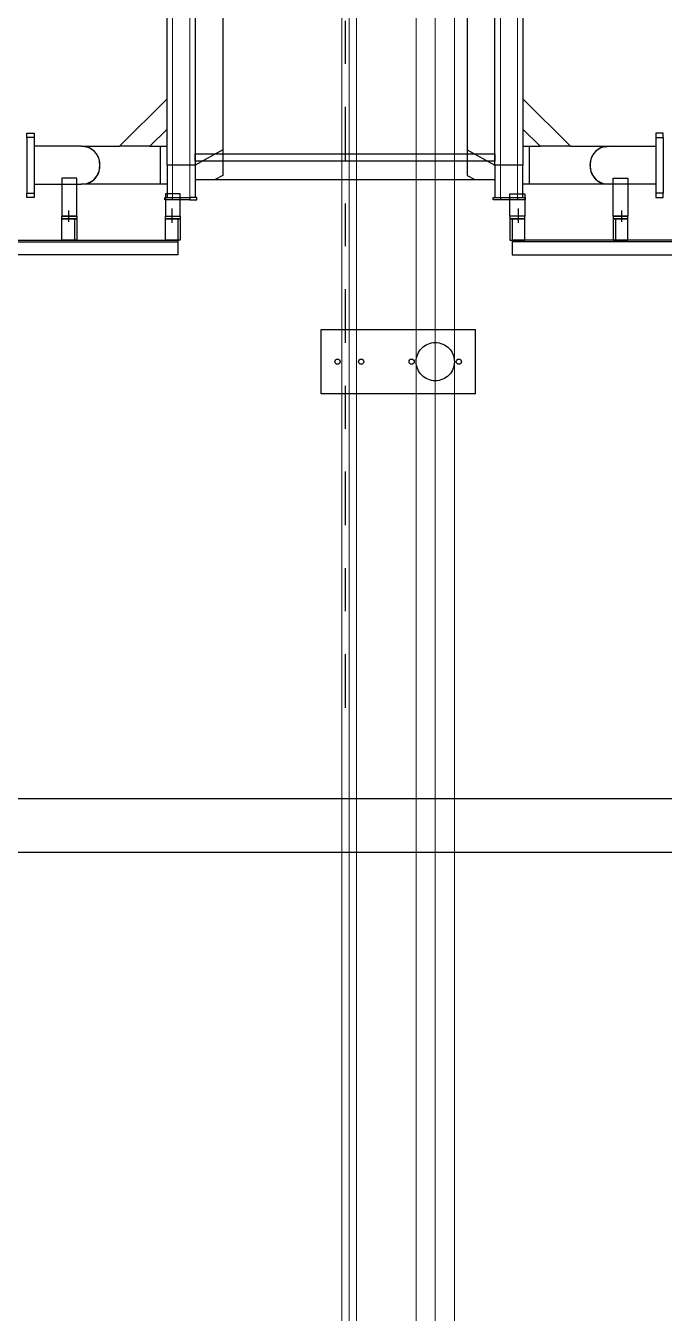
# Model space of a CAD drawing. Header units: metres. Extents: x 530797 to 531186, y 2675944 to 2676144.
# Drawn here: x 531159.576 to 531161.063, y 2676008.779 to 2676011.779 of the extents above; entities that cross this region are included whole.
import ezdxf

# ---------------------------------------------------------------- set-up
doc = ezdxf.new("R2010")
doc.units = ezdxf.units.M
for name, pattern in [('CABLEBUS$0$DASHED2', [0.375, 0.25, -0.125]), ('CENTER', [2, 1.25, -0.25, 0.25, -0.25]), ('CENTER2', [1.125, 0.75, -0.125, 0.125, -0.125])]:
    doc.linetypes.add(name, pattern=pattern)
doc.layers.add('IDT', color=7, linetype='Continuous')

# ---------------------------------------------------------------- blocks, each defined once
blk = doc.blocks.new('IDT')
at = {"layer": 'IDT', "color": 0, "lineweight": 0}
for p, q in [((15.5735, 21.8207), (15.5735, 14.662)), ((15.5735, 21.8207), (15.5735, 14.662)), ((15.6625, 14.662), (15.6625, 21.8207)), ((15.6625, 14.662), (15.6625, 21.8207)), ((15.8014, 21.7079), (15.8014, 17.1033)), ((15.8014, 21.7079), (15.8014, 17.1033)), ((15.8354, 17.1033), (15.8354, 21.7079)), ((15.8354, 17.1033), (15.8354, 21.7079)), ((15.8014, 17.1033), (15.8014, 14.3103)), ((15.8014, 17.1033), (15.8014, 14.3103)), ((15.8354, 14.3103), (15.8354, 17.1033)), ((15.8354, 14.3103), (15.8354, 17.1033))]:
    blk.add_line(p, q, dxfattribs=at)
at = {"layer": 'IDT', "color": 0, "linetype": 'CENTER2', "lineweight": 0, "ltscale": 500}
for p, q in [((15.618, 21.8207), (15.618, 14.1816)), ((15.618, 21.8207), (15.618, 14.1816)), ((15.8184, 21.7079), (15.8184, 14.3103)), ((15.8184, 21.7079), (15.8184, 14.3103))]:
    blk.add_line(p, q, dxfattribs=at)
at = {"layer": 'IDT', "color": 0}
for p, q in [((12.6025, 16.8104), (19.5525, 16.8104)), ((12.7275, 16.6854), (19.4275, 16.6854)), ((15.5245, 15.742), (15.8841, 15.742)), ((15.5245, 15.742), (15.5245, 15.592)), ((15.5245, 15.742), (15.8841, 15.742)), ((15.5245, 15.742), (15.5245, 15.592)), ((15.8841, 15.742), (15.8841, 15.592)), ((15.8841, 15.742), (15.8841, 15.592)), ((15.8841, 15.592), (15.5245, 15.592)), ((15.8841, 15.592), (15.5245, 15.592))]:
    blk.add_line(p, q, dxfattribs=at)
at = {"layer": 'IDT', "color": 8, "linetype": 'CENTER', "ltscale": 0.1}
blk.add_line((15.8275, 7.4232), (15.8275, 16.5476), dxfattribs=at)
at = {"layer": 'IDT', "color": 0, "lineweight": 25}
for p, q in [((15.4389, 15.4183), (15.0502, 15.4183)), ((15.4389, 15.3838), (15.4389, 15.4183)), ((16.2176, 15.3838), (16.2176, 15.4183)), ((16.2176, 15.4183), (16.6062, 15.4183)), ((15.0198, 15.3879), (15.4389, 15.3879)), ((16.6367, 15.3879), (16.2176, 15.3879)), ((15.0239, 15.3838), (15.4389, 15.3838)), ((15.2037, 15.3838), (15.1692, 15.3838)), ((15.1692, 15.3838), (15.1692, 15.334)), ((15.1982, 15.334), (15.1982, 15.3838)), ((15.2037, 15.334), (15.2037, 15.3838)), ((15.4444, 15.3838), (15.4098, 15.3838)), ((15.4098, 15.3838), (15.4098, 15.334)), ((15.4389, 15.334), (15.4389, 15.3838)), ((15.4444, 15.334), (15.4444, 15.3838)), ((16.212, 15.334), (16.212, 15.3838)), ((16.212, 15.3838), (16.2466, 15.3838)), ((16.6325, 15.3838), (16.2176, 15.3838)), ((16.2176, 15.334), (16.2176, 15.3838)), ((16.2466, 15.3838), (16.2466, 15.334)), ((16.4527, 15.334), (16.4527, 15.3838)), ((16.4527, 15.3838), (16.4873, 15.3838)), ((16.4582, 15.334), (16.4582, 15.3838)), ((16.4873, 15.3838), (16.4873, 15.334)), ((15.1692, 15.334), (15.2037, 15.334)), ((15.2037, 15.334), (15.1692, 15.334)), ((15.1692, 15.334), (15.1692, 15.3284)), ((15.1692, 15.3284), (15.2037, 15.3284)), ((15.2037, 15.3284), (15.1692, 15.3284)), ((15.1692, 15.3284), (15.2037, 15.3284)), ((15.1692, 15.2399), (15.1692, 15.3284)), ((15.1844, 15.3146), (15.1844, 15.3409)), ((15.2037, 15.3284), (15.2037, 15.334)), ((15.2037, 15.3284), (15.2037, 15.2399)), ((15.4098, 15.334), (15.4444, 15.334)), ((15.4444, 15.334), (15.4098, 15.334)), ((15.4098, 15.334), (15.4098, 15.3284)), ((15.4098, 15.3284), (15.4444, 15.3284)), ((15.4098, 15.3284), (15.4444, 15.3284)), ((15.4098, 15.2759), (15.4098, 15.3284)), ((15.425, 15.3105), (15.425, 15.3436)), ((15.4444, 15.3284), (15.4444, 15.334)), ((15.4444, 15.3284), (15.4444, 15.2759)), ((16.2466, 15.334), (16.212, 15.334)), ((16.212, 15.3284), (16.212, 15.334)), ((16.212, 15.334), (16.2466, 15.334)), ((16.2466, 15.3284), (16.212, 15.3284)), ((16.2466, 15.3284), (16.212, 15.3284)), ((16.212, 15.3284), (16.212, 15.2759)), ((16.2314, 15.3105), (16.2314, 15.3436)), ((16.2466, 15.334), (16.2466, 15.3284)), ((16.2466, 15.2759), (16.2466, 15.3284)), ((16.4873, 15.334), (16.4527, 15.334)), ((16.4527, 15.3284), (16.4527, 15.334)), ((16.4527, 15.334), (16.4873, 15.334)), ((16.4873, 15.3284), (16.4527, 15.3284)), ((16.4527, 15.3284), (16.4873, 15.3284)), ((16.4873, 15.3284), (16.4527, 15.3284)), ((16.4527, 15.3284), (16.4527, 15.2399)), ((16.4721, 15.3146), (16.4721, 15.3409)), ((16.4873, 15.334), (16.4873, 15.3284)), ((16.4873, 15.2399), (16.4873, 15.3284)), ((15.1041, 15.2842), (15.0875, 15.2842)), ((15.0875, 15.2842), (15.0875, 15.2745)), ((15.0875, 15.2745), (15.1041, 15.2745)), ((15.0875, 15.1445), (15.0875, 15.2745)), ((15.1041, 15.2745), (15.1041, 15.2842)), ((15.1041, 15.1445), (15.1041, 15.2745)), ((15.4084, 15.2842), (15.4084, 15.2897)), ((15.4084, 15.2897), (15.4264, 15.2897)), ((15.4264, 15.2842), (15.4084, 15.2842)), ((15.4444, 15.2759), (15.4098, 15.2759)), ((15.414, 15.2842), (15.414, 15.2095)), ((15.4264, 15.2842), (15.4264, 15.2897)), ((15.4264, 15.2897), (15.4665, 15.2897)), ((15.4665, 15.2842), (15.4264, 15.2842)), ((15.4665, 15.2842), (15.4665, 15.2897)), ((15.4665, 15.2897), (15.4831, 15.2897)), ((15.4831, 15.2842), (15.4665, 15.2842)), ((15.479, 15.2095), (15.479, 15.2842)), ((15.4831, 15.2897), (15.4831, 15.2842)), ((16.1899, 15.2897), (16.1733, 15.2897)), ((16.1733, 15.2897), (16.1733, 15.2842)), ((16.1733, 15.2842), (16.1899, 15.2842)), ((16.1775, 15.2095), (16.1775, 15.2842)), ((16.1899, 15.2842), (16.1899, 15.2897)), ((16.1899, 15.2897), (16.23, 15.2897)), ((16.23, 15.2842), (16.1899, 15.2842)), ((16.212, 15.2759), (16.2466, 15.2759)), ((16.23, 15.2897), (16.23, 15.2842)), ((16.23, 15.2897), (16.248, 15.2897)), ((16.248, 15.2842), (16.23, 15.2842)), ((16.2425, 15.2095), (16.2425, 15.2842)), ((16.248, 15.2897), (16.248, 15.2842)), ((16.5523, 15.2842), (16.5689, 15.2842)), ((16.5523, 15.2745), (16.5523, 15.2842)), ((16.5689, 15.2745), (16.5523, 15.2745)), ((16.5523, 15.1445), (16.5523, 15.2745)), ((16.5689, 15.2842), (16.5689, 15.2745)), ((16.5689, 15.1445), (16.5689, 15.2745)), ((15.1041, 15.2537), (15.2134, 15.2537)), ((15.2037, 15.2399), (15.1692, 15.2399)), ((15.2134, 15.2537), (15.3988, 15.2537)), ((15.2245, 15.2524), (15.2134, 15.2537)), ((15.2134, 15.2537), (15.2217, 15.2524)), ((15.3988, 15.2537), (15.414, 15.2537)), ((15.3988, 15.2537), (15.3988, 15.1652)), ((16.1775, 15.2427), (15.479, 15.2427)), ((15.544, 15.233), (15.526, 15.2427)), ((16.1125, 15.233), (16.1304, 15.2427)), ((16.2425, 15.2537), (16.2577, 15.2537)), ((16.2577, 15.2537), (16.443, 15.2537)), ((16.2577, 15.2537), (16.2577, 15.1652)), ((16.443, 15.2537), (16.432, 15.2524)), ((16.443, 15.2537), (16.4347, 15.2524)), ((16.5523, 15.2537), (16.443, 15.2537)), ((16.4527, 15.2399), (16.4873, 15.2399)), ((15.2577, 15.2095), (15.2563, 15.2178)), ((15.2563, 15.2012), (15.2577, 15.2095)), ((15.414, 14.5594), (15.414, 15.2095)), ((15.414, 15.2095), (15.4264, 15.2095)), ((15.4264, 15.2095), (15.4665, 15.2095)), ((15.4665, 15.2095), (15.479, 15.2095)), ((15.544, 15.1735), (15.479, 15.2095)), ((15.479, 15.2095), (15.479, 14.5594)), ((15.544, 15.1735), (15.544, 15.233)), ((16.1125, 15.1735), (16.1125, 15.233)), ((16.1125, 15.1735), (16.1775, 15.2095)), ((16.1775, 14.5594), (16.1775, 15.2095)), ((16.1775, 15.2095), (16.1899, 15.2095)), ((16.1899, 15.2095), (16.23, 15.2095)), ((16.23, 15.2095), (16.2425, 15.2095)), ((16.2425, 15.2095), (16.2425, 14.5594)), ((16.4002, 15.2178), (16.3988, 15.2095)), ((16.3988, 15.2095), (16.4002, 15.2012)), ((15.479, 15.1998), (16.1775, 15.1998)), ((15.479, 15.1832), (15.479, 15.1998)), ((16.1775, 15.1832), (15.479, 15.1832)), ((16.1775, 15.1998), (16.1775, 15.1832)), ((15.2134, 15.1652), (15.1041, 15.1652)), ((15.2217, 15.1666), (15.2134, 15.1652)), ((15.2134, 15.1652), (15.2245, 15.1666)), ((15.3033, 15.1652), (15.2134, 15.1652)), ((15.414, 15.0546), (15.3033, 15.1652)), ((15.3033, 15.1652), (15.3739, 15.1652)), ((15.3988, 15.1652), (15.3739, 15.1652)), ((15.3739, 15.1652), (15.414, 15.1251)), ((15.414, 15.1652), (15.3988, 15.1652)), ((15.544, 14.2039), (15.544, 15.1735)), ((16.1125, 14.2039), (16.1125, 15.1735)), ((16.2577, 15.1652), (16.2425, 15.1652)), ((16.2425, 15.1251), (16.2826, 15.1652)), ((16.3531, 15.1652), (16.2425, 15.0546)), ((16.2826, 15.1652), (16.2577, 15.1652)), ((16.2826, 15.1652), (16.3531, 15.1652)), ((16.443, 15.1652), (16.3531, 15.1652)), ((16.432, 15.1666), (16.443, 15.1652)), ((16.4347, 15.1666), (16.443, 15.1652)), ((16.443, 15.1652), (16.5523, 15.1652)), ((15.0875, 15.1445), (15.0875, 15.1348)), ((15.1041, 15.1445), (15.0875, 15.1445)), ((15.0875, 15.1348), (15.1041, 15.1348)), ((15.1041, 15.1348), (15.1041, 15.1445)), ((16.5523, 15.1348), (16.5523, 15.1445)), ((16.5523, 15.1445), (16.5689, 15.1445)), ((16.5689, 15.1348), (16.5523, 15.1348)), ((16.5689, 15.1445), (16.5689, 15.1348))]:
    blk.add_line(p, q, dxfattribs=at)
at = {"layer": 'IDT', "color": 0, "lineweight": 13}
for p, q in [((15.4264, 15.2095), (15.4264, 15.2842)), ((15.4665, 15.2095), (15.4665, 15.2842)), ((16.1899, 15.2095), (16.1899, 15.2842)), ((16.23, 15.2095), (16.23, 15.2842)), ((15.4264, 14.5594), (15.4264, 15.2095)), ((15.4665, 14.5594), (15.4665, 15.2095)), ((16.1899, 14.5594), (16.1899, 15.2095)), ((16.23, 14.5594), (16.23, 15.2095))]:
    blk.add_line(p, q, dxfattribs=at)
at = {"layer": 'IDT', "color": 0, "linetype": 'CABLEBUS$0$DASHED2', "ltscale": 100}
blk.add_circle((15.618, 15.667), 0.0445, dxfattribs=at)
blk.add_circle((15.618, 15.667), 0.0445, dxfattribs=at)
at = {"layer": 'IDT', "color": 0}
for centre in [(15.563, 15.667), (15.563, 15.667), (15.673, 15.667), (15.673, 15.667), (15.7906, 15.667), (15.7906, 15.667), (15.8456, 15.667), (15.8456, 15.667)]:
    blk.add_circle(centre, 0.006, dxfattribs=at)
at = {"layer": 'IDT', "color": 0, "lineweight": 25}
for points in [[(15.2563, 15.2178), (15.2563, 15.2343), (15.2382, 15.2524), (15.2217, 15.2524)], [(15.2245, 15.1666), (15.2686, 15.1763), (15.2686, 15.2427), (15.2245, 15.2524)], [(16.432, 15.2524), (16.3878, 15.2427), (16.3878, 15.1763), (16.432, 15.1666)], [(16.4347, 15.2524), (16.4182, 15.2524), (16.4001, 15.2343), (16.4002, 15.2178)], [(15.2217, 15.1666), (15.2382, 15.1666), (15.2563, 15.1847), (15.2563, 15.2012)], [(16.4002, 15.2012), (16.4001, 15.1847), (16.4182, 15.1666), (16.4347, 15.1666)]]:
    blk.add_open_spline(points, degree=3, dxfattribs=at)

msp = doc.modelspace()

# ---------------------------------------------------------------- block references
at = {"layer": 'IDT', "color": 8, "rotation": 180}
msp.add_blockref('IDT', (531176.1473, 2676026.663), dxfattribs=at)

doc.saveas('drawing.dxf')
